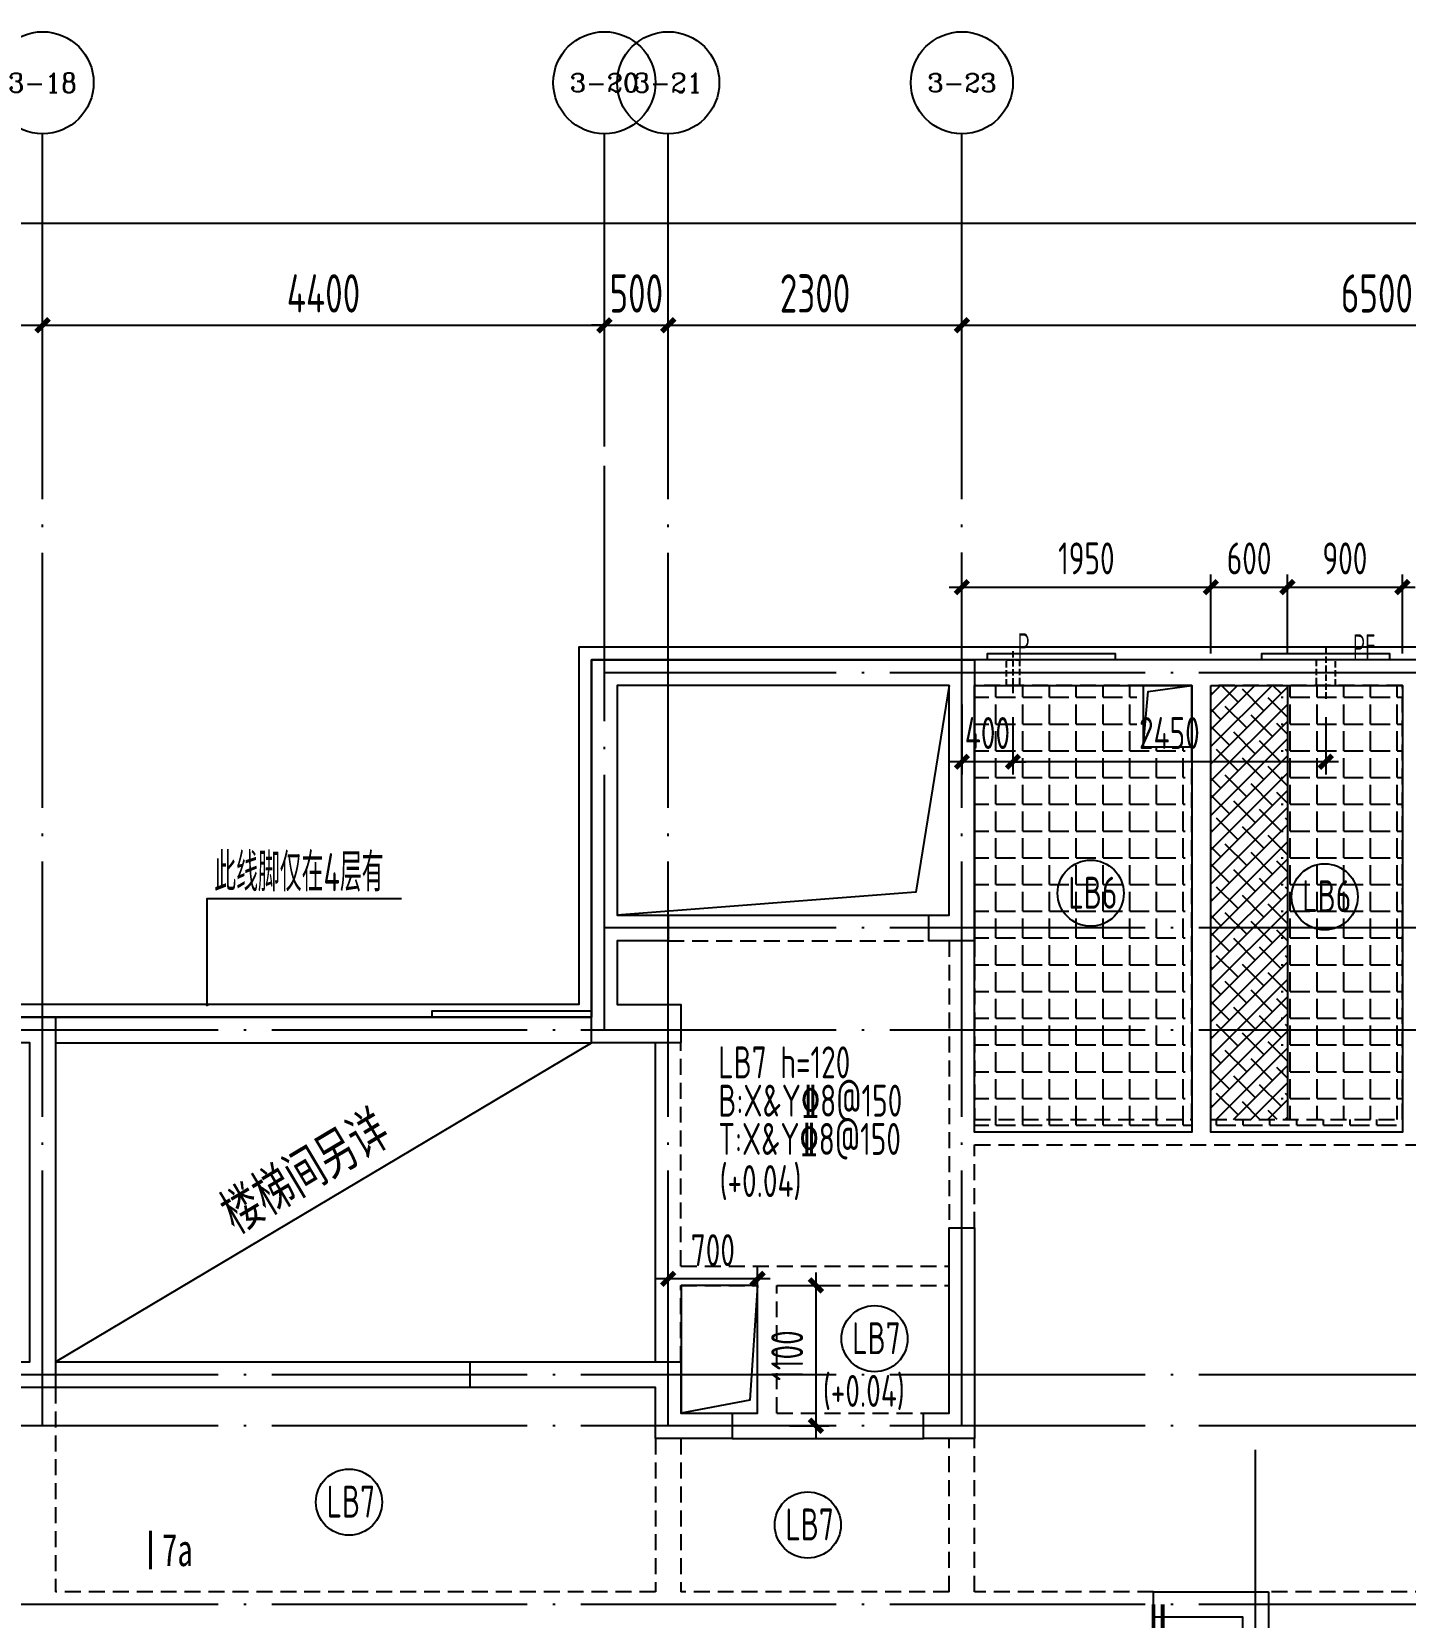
# Model space of a CAD drawing. Extents: x -173820 to 521180, y -715739 to 158231.
# Drawn here: x 25970 to 36728, y 21781 to 34202 of the extents above; entities that cross this region are included whole.
import ezdxf
from ezdxf.enums import TextEntityAlignment as Align

# ---------------------------------------------------------------- set-up
doc = ezdxf.new("R2010")
doc.units = 0
doc.header["$LTSCALE"] = 1000
for name, pattern in [('DASH', [0.35, 0.25, -0.1]), ('DOTE', [2.42, 2, -0.2, 0.02, -0.2]), ('HIDDEN2', [0.1875, 0.125, -0.0625])]:
    doc.linetypes.add(name, pattern=pattern)
for name, color, linetype in [('A-外装饰线脚', 7, 'Continuous'), ('A-线脚看线', 9, 'Continuous'), ('A-设备穿墙洞', 161, 'Continuous'), ('AXIS', 1, 'DOTE'), ('AXIS_TEXT', 7, 'Continuous'), ('DIM', 3, 'Continuous'), ('DIM1', 3, 'Continuous'), ('JG1', 3, 'Continuous'), ('填充', 8, 'Continuous'), ('墙', 6, 'Continuous'), ('挑板', 3, 'Continuous'), ('板筋', 6, 'Continuous'), ('梁', 4, 'HIDDEN2'), ('模板线', 3, 'Continuous'), ('洞口', 5, 'Continuous'), ('钢筋_文字', 7, 'Continuous'), ('钢筋长度标注', 7, 'Continuous')]:
    doc.layers.add(name, color=color, linetype=linetype)
doc.styles.add('_TCH_AXIS', font='COMPLEX', dxfattribs={"bigfont": 'GBCBIG'})
doc.styles.add('COMPLEX', font='COMPLEX')
doc.styles.add('TSSD_BOLD', font='tssdeng2.shx', dxfattribs={"width": 0.7, "height": 250, "bigfont": 'CHINA.shx'})
doc.styles.add('TSSD_Dimension', font='tssdeng.shx', dxfattribs={"width": 0.7, "bigfont": 'Hztxt.shx'})
doc.styles.add('zzt', font='tssdeng.shx', dxfattribs={"width": 0.7, "height": 300, "bigfont": 'tssdchn.shx'})
doc.styles.add('钢筋', font='tssdeng.shx', dxfattribs={"width": 0.7, "height": 250, "bigfont": 'tssdchn.shx'})
doc.styles.add('黑体', font='simhei.ttf', dxfattribs={"width": 0.8})
doc.dimstyles.new('DIM_1_100', dxfattribs={"dimtxt": 300, "dimasz": 100, "dimexe": 200, "dimexo": 50, "dimgap": 100, "dimtad": 1, "dimdec": 0, "dimzin": 0, "dimdsep": 46, "dimtxsty": 'zzt', "dimblk": 'ARCHTICK', "dimcen": 0, "dimclrt": 7, "dimadec": 0, "dimazin": 0, "dimtfac": 1, "dimtdec": 0, "dimtix": 1, "dimtmove": 2, "dimatfit": 0, "dimldrblk": 'ARCHTICK', "dimfxl": 0, "dimtolj": 1, "dimarcsym": 0})
doc.dimstyles.new('TSSD_100_100', dxfattribs={"dimtxt": 250, "dimasz": 100, "dimexe": 100, "dimexo": 250, "dimgap": 100, "dimtad": 1, "dimdec": 0, "dimzin": 0, "dimdsep": 46, "dimtxsty": 'TSSD_Dimension', "dimblk": 'ARCHTICK', "dimcen": 0, "dimdle": 100, "dimclrd": 3, "dimclre": 3, "dimclrt": 7, "dimadec": 0, "dimazin": 0, "dimtfac": 1, "dimtdec": 0, "dimtix": 1, "dimtmove": 2, "dimatfit": 3, "dimfxl": 0, "dimtolj": 1, "dimtzin": 0, "dimarcsym": 0})
pattern_1 = [(0, (-5244.65, 9080.82), (0, 209.55), [152.4, -57.15]), (90, (-5244.65, 9080.82), (-209.55, 1e-14), [152.4, -57.15])]

# ---------------------------------------------------------------- blocks, each defined once
blk = doc.blocks.new('_ArchTick')
at = {"color": 4, "linetype": 'ByBlock', "const_width": 0.4}
blk.add_lwpolyline([(-0.5, -0.5), (0.5, 0.5)], dxfattribs=at)
blk = doc.blocks.new('*D1858')
at = {"layer": 'Defpoints', "color": 0}
for p in [(35205, 29851), (33255, 29081), (35205, 29081)]:
    blk.add_point(p, dxfattribs=at)
at = {"layer": 'DIM', "color": 3, "lineweight": -2}
for p, q in [((33255, 29331), (33255, 29951)), ((35205, 29331), (35205, 29951)), ((33155, 29851), (35305, 29851))]:
    blk.add_line(p, q, dxfattribs=at)
at = {"layer": 'DIM', "color": 3, "lineweight": -2, "xscale": 100, "yscale": 100, "zscale": 100, "rotation": 180}
blk.add_blockref('_ArchTick', (33255, 29851), dxfattribs=at)
at = {"layer": 'DIM', "color": 3, "lineweight": -2, "xscale": 100, "yscale": 100, "zscale": 100}
blk.add_blockref('_ArchTick', (35205, 29851), dxfattribs=at)
at = {"layer": 'DIM', "color": 7, "insert": (34230, 30076), "char_height": 250, "attachment_point": 5, "style": 'TSSD_Dimension'}
blk.add_mtext('\\A1;1950', dxfattribs=at)
blk = doc.blocks.new('*D1859')
at = {"layer": 'Defpoints', "color": 0}
for p in [(35805, 29851), (35205, 29081), (35805, 29081)]:
    blk.add_point(p, dxfattribs=at)
at = {"layer": 'DIM', "color": 3, "lineweight": -2}
for p, q in [((35205, 29331), (35205, 29951)), ((35805, 29331), (35805, 29951)), ((35105, 29851), (35905, 29851))]:
    blk.add_line(p, q, dxfattribs=at)
at = {"layer": 'DIM', "color": 3, "lineweight": -2, "xscale": 100, "yscale": 100, "zscale": 100, "rotation": 180}
blk.add_blockref('_ArchTick', (35205, 29851), dxfattribs=at)
at = {"layer": 'DIM', "color": 3, "lineweight": -2, "xscale": 100, "yscale": 100, "zscale": 100}
blk.add_blockref('_ArchTick', (35805, 29851), dxfattribs=at)
at = {"layer": 'DIM', "color": 7, "insert": (35505, 30076), "char_height": 250, "attachment_point": 5, "style": 'TSSD_Dimension'}
blk.add_mtext('\\A1;600', dxfattribs=at)
blk = doc.blocks.new('*D1860')
at = {"layer": 'Defpoints', "color": 0}
for p in [(36705, 29851), (35805, 29081), (36705, 29081)]:
    blk.add_point(p, dxfattribs=at)
at = {"layer": 'DIM', "color": 3, "lineweight": -2}
for p, q in [((35805, 29331), (35805, 29951)), ((36705, 29331), (36705, 29951)), ((35705, 29851), (36805, 29851))]:
    blk.add_line(p, q, dxfattribs=at)
at = {"layer": 'DIM', "color": 3, "lineweight": -2, "xscale": 100, "yscale": 100, "zscale": 100, "rotation": 180}
blk.add_blockref('_ArchTick', (35805, 29851), dxfattribs=at)
at = {"layer": 'DIM', "color": 3, "lineweight": -2, "xscale": 100, "yscale": 100, "zscale": 100}
blk.add_blockref('_ArchTick', (36705, 29851), dxfattribs=at)
at = {"layer": 'DIM', "color": 7, "insert": (36255, 30076), "char_height": 250, "attachment_point": 5, "style": 'TSSD_Dimension'}
blk.add_mtext('\\A1;900', dxfattribs=at)
blk = doc.blocks.new('$1901069')
at = {"layer": '模板线', "color": 4, "const_width": 22.7}
for points in [[(0, 1177), (0, 874)], [(32, 302), (32, 0)]]:
    blk.add_lwpolyline(points, dxfattribs=at)
at = {"layer": '模板线', "color": 0, "style": '黑体', "width": 0.7}
for p in [(211, 1026), (243, 138)]:
    blk.add_text('7a', height=252, dxfattribs=at).set_placement(p, align=Align.MIDDLE_CENTER)
blk = doc.blocks.new('*D1823')
at = {"layer": 'Defpoints', "color": 0}
for p in [(31655, 24381, 0), (31655, 23281), (32112, 23281)]:
    blk.add_point(p, dxfattribs=at)
at = {"layer": 'DIM', "color": 3, "lineweight": -2}
for p, q in [((32112, 24481), (32112, 23181)), ((31905, 24381), (32212, 24381)), ((31905, 23281), (32212, 23281))]:
    blk.add_line(p, q, dxfattribs=at)
at = {"layer": 'DIM', "color": 3, "lineweight": -2, "xscale": 100, "yscale": 100, "zscale": 100}
for p, rotation in [((32112, 24381), 90), ((32112, 23281), 270)]:
    blk.add_blockref('_ArchTick', p, dxfattribs=dict(at, rotation=rotation))
at = {"layer": 'DIM', "color": 7, "insert": (31887, 23831), "char_height": 250, "attachment_point": 5, "rotation": 90, "style": 'TSSD_Dimension'}
blk.add_mtext('\\A1;1100', dxfattribs=at)
blk = doc.blocks.new('*D1824')
at = {"layer": 'Defpoints', "color": 0}
for p in [(30955, 24432), (30955, 23876), (31655, 23876, 0)]:
    blk.add_point(p, dxfattribs=at)
at = {"layer": 'DIM', "color": 3, "lineweight": -2}
for p, q in [((30955, 24126), (30955, 24532)), ((31655, 24126), (31655, 24532)), ((31755, 24432), (30855, 24432))]:
    blk.add_line(p, q, dxfattribs=at)
at = {"layer": 'DIM', "color": 3, "lineweight": -2, "xscale": 100, "yscale": 100, "zscale": 100, "rotation": 180}
blk.add_blockref('_ArchTick', (30955, 24432), dxfattribs=at)
at = {"layer": 'DIM', "color": 3, "lineweight": -2, "xscale": 100, "yscale": 100, "zscale": 100}
blk.add_blockref('_ArchTick', (31655, 24432), dxfattribs=at)
at = {"layer": 'DIM', "color": 7, "insert": (31305, 24657), "char_height": 250, "attachment_point": 5, "style": 'TSSD_Dimension'}
blk.add_mtext('\\A1;700', dxfattribs=at)
blk = doc.blocks.new('$1642317')
at = {"layer": '洞口', "elevation": 0}
blk.add_lwpolyline([(39820, 13470), (40200, 13470), (40200, 13950), (39820, 13950)], close=True, dxfattribs=at)
blk.add_lwpolyline([(39820, 13470), (39858, 13902), (40200, 13950)], dxfattribs=at)
blk = doc.blocks.new('*D422')
at = {"layer": 'Defpoints', "color": 0}
for p in [(31300, 22821), (26400, 21871), (31300, 21871)]:
    blk.add_point(p, dxfattribs=at)
at = {"layer": 'DIM1', "color": 0, "lineweight": -2}
for p, q in [((26400, 21921), (26400, 23021)), ((31300, 21921), (31300, 23021)), ((26400, 22821), (31300, 22821))]:
    blk.add_line(p, q, dxfattribs=at)
at = {"layer": 'DIM1', "color": 0, "lineweight": -2, "xscale": 100, "yscale": 100, "zscale": 100, "rotation": 180}
blk.add_blockref('_ArchTick', (26400, 22821), dxfattribs=at)
at = {"layer": 'DIM1', "color": 0, "lineweight": -2, "xscale": 100, "yscale": 100, "zscale": 100}
blk.add_blockref('_ArchTick', (31300, 22821), dxfattribs=at)
at = {"layer": 'DIM1', "color": 7, "insert": (28850, 23071), "char_height": 300, "attachment_point": 5, "style": 'zzt'}
blk.add_mtext('\\A1;4900', dxfattribs=at)
blk = doc.blocks.new('*D423')
at = {"layer": 'Defpoints', "color": 0}
for p in [(35700, 22821), (31300, 21871), (35700, 21871)]:
    blk.add_point(p, dxfattribs=at)
at = {"layer": 'DIM1', "color": 0, "lineweight": -2}
for p, q in [((31300, 21921), (31300, 23021)), ((35700, 21921), (35700, 23021)), ((31300, 22821), (35700, 22821))]:
    blk.add_line(p, q, dxfattribs=at)
at = {"layer": 'DIM1', "color": 0, "lineweight": -2, "xscale": 100, "yscale": 100, "zscale": 100, "rotation": 180}
blk.add_blockref('_ArchTick', (31300, 22821), dxfattribs=at)
at = {"layer": 'DIM1', "color": 0, "lineweight": -2, "xscale": 100, "yscale": 100, "zscale": 100}
blk.add_blockref('_ArchTick', (35700, 22821), dxfattribs=at)
at = {"layer": 'DIM1', "color": 7, "insert": (33500, 23071), "char_height": 300, "attachment_point": 5, "style": 'zzt'}
blk.add_mtext('\\A1;4400', dxfattribs=at)
blk = doc.blocks.new('*D424')
at = {"layer": 'Defpoints', "color": 0}
for p in [(36200, 22821), (35700, 21871), (36200, 21871)]:
    blk.add_point(p, dxfattribs=at)
at = {"layer": 'DIM1', "color": 0, "lineweight": -2}
for p, q in [((35700, 21921), (35700, 23021)), ((36200, 21921), (36200, 23021)), ((35700, 22821), (35600, 22821)), ((35700, 22821), (36200, 22821)), ((36200, 22821), (36300, 22821))]:
    blk.add_line(p, q, dxfattribs=at)
at = {"layer": 'DIM1', "color": 0, "lineweight": -2, "xscale": 100, "yscale": 100, "zscale": 100}
blk.add_blockref('_ArchTick', (35700, 22821), dxfattribs=at)
at = {"layer": 'DIM1', "color": 0, "lineweight": -2, "xscale": 100, "yscale": 100, "zscale": 100, "rotation": 180}
blk.add_blockref('_ArchTick', (36200, 22821), dxfattribs=at)
at = {"layer": 'DIM1', "color": 7, "insert": (35950, 23071), "char_height": 300, "attachment_point": 5, "style": 'zzt'}
blk.add_mtext('\\A1;500', dxfattribs=at)
blk = doc.blocks.new('*D425')
at = {"layer": 'Defpoints', "color": 0}
for p in [(38500, 22821), (36200, 21871), (38500, 21871)]:
    blk.add_point(p, dxfattribs=at)
at = {"layer": 'DIM1', "color": 0, "lineweight": -2}
for p, q in [((36200, 21921), (36200, 23021)), ((38500, 21921), (38500, 23021)), ((36200, 22821), (38500, 22821))]:
    blk.add_line(p, q, dxfattribs=at)
at = {"layer": 'DIM1', "color": 0, "lineweight": -2, "xscale": 100, "yscale": 100, "zscale": 100, "rotation": 180}
blk.add_blockref('_ArchTick', (36200, 22821), dxfattribs=at)
at = {"layer": 'DIM1', "color": 0, "lineweight": -2, "xscale": 100, "yscale": 100, "zscale": 100}
blk.add_blockref('_ArchTick', (38500, 22821), dxfattribs=at)
at = {"layer": 'DIM1', "color": 7, "insert": (37350, 23071), "char_height": 300, "attachment_point": 5, "style": 'zzt'}
blk.add_mtext('\\A1;2300', dxfattribs=at)
blk = doc.blocks.new('*D426')
at = {"layer": 'Defpoints', "color": 0}
for p in [(45000, 22821), (38500, 21871), (45000, 21871)]:
    blk.add_point(p, dxfattribs=at)
at = {"layer": 'DIM1', "color": 0, "lineweight": -2}
for p, q in [((38500, 21921), (38500, 23021)), ((45000, 21921), (45000, 23021)), ((38500, 22821), (45000, 22821))]:
    blk.add_line(p, q, dxfattribs=at)
at = {"layer": 'DIM1', "color": 0, "lineweight": -2, "xscale": 100, "yscale": 100, "zscale": 100, "rotation": 180}
blk.add_blockref('_ArchTick', (38500, 22821), dxfattribs=at)
at = {"layer": 'DIM1', "color": 0, "lineweight": -2, "xscale": 100, "yscale": 100, "zscale": 100}
blk.add_blockref('_ArchTick', (45000, 22821), dxfattribs=at)
at = {"layer": 'DIM1', "color": 7, "insert": (41750, 23071), "char_height": 300, "attachment_point": 5, "style": 'zzt'}
blk.add_mtext('\\A1;6500', dxfattribs=at)
blk = doc.blocks.new('*D429')
at = {"layer": 'Defpoints', "color": 0}
for p in [(48000, 23621), (0, 21871), (48000, 21871)]:
    blk.add_point(p, dxfattribs=at)
at = {"layer": 'DIM1', "color": 0, "lineweight": -2}
for p, q in [((0, 21921), (0, 23821)), ((48000, 21921), (48000, 23821)), ((0, 23621), (48000, 23621))]:
    blk.add_line(p, q, dxfattribs=at)
at = {"layer": 'DIM1', "color": 0, "lineweight": -2, "xscale": 100, "yscale": 100, "zscale": 100, "rotation": 180}
blk.add_blockref('_ArchTick', (0, 23621), dxfattribs=at)
at = {"layer": 'DIM1', "color": 0, "lineweight": -2, "xscale": 100, "yscale": 100, "zscale": 100}
blk.add_blockref('_ArchTick', (48000, 23621), dxfattribs=at)
at = {"layer": 'DIM1', "color": 7, "insert": (24000, 23871), "char_height": 300, "attachment_point": 5, "style": 'zzt'}
blk.add_mtext('\\A1;48000', dxfattribs=at)
blk = doc.blocks.new('_AXISO')
at = {"color": 3}
blk.add_circle((0, 0), 0.5, dxfattribs=at)
at = {"layer": 'AXIS_TEXT', "color": 3, "style": 'COMPLEX', "width": 1.041667}
blk.add_attdef('A', text='', height=0.56, dxfattribs=at).set_placement((-0.25, -0.28), (0.25, -0.28), align=Align.FIT)
blk = doc.blocks.new('$1466424')
at = {"layer": '板筋', "const_width": 30}
for points in [[(40100, 10404), (40100, 14504)], [(40172, 10404), (40172, 14504)]]:
    blk.add_lwpolyline(points, dxfattribs=at)
at = {"layer": '钢筋_文字'}
for centre in [(39609, 20076, 0), (41441, 20048, 0), (37916, 16586, 0), (33800, 15306, 0), (37393, 15127, 0)]:
    blk.add_circle(centre, 259, dxfattribs=at)
at = {"layer": '钢筋_文字', "style": 'TSSD_BOLD', "width": 0.7}
for s, p in [('LB6', (39434, 19955, 0)), ('LB6', (41266, 19928, 0)), ('LB7', (37741, 16465, 0)), ('LB7', (33625, 15185, 0)), ('LB7', (37218, 15006, 0))]:
    blk.add_text(s, height=250, dxfattribs=at).set_placement(p)
at = {"layer": '钢筋_文字', "color": 7, "linetype": 'Continuous', "width": 0.7}
for s, style, p in [('LB7 h=120', 'TSSD_BOLD', (36692, 18626, 0)), ('B:X&Y%%1328@150', '钢筋', (36692, 18326, 0)), ('T:X&Y%%1328@150', '钢筋', (36692, 18026, 0)), ('(+0.04)', '钢筋', (36702, 17696, 0)), ('(+0.04)', '钢筋', (37511, 16052, 0))]:
    blk.add_text(s, height=250, dxfattribs=dict(at, style=style)).set_placement(p)
blk = doc.blocks.new('$133032')
at = {"layer": '挑板'}
blk.add_lwpolyline([(45800, 22000), (35700, 22000), (35700, 19200), (24100, 19200), (24100, 16100), (22300, 16100), (22300, 16300), (21700, 16300), (21700, 16100), (11800, 16100)], dxfattribs=at)
blk = doc.blocks.new('$1413619')
at = {"layer": 'A-线脚看线', "color": 5, "elevation": 0}
for points in [[(38850, 21950), (38850, 22000), (39850, 22000), (39850, 21950)], [(41000, 21950), (41000, 22000), (42000, 22000), (42000, 21950)], [(34500, 19150), (34500, 19200), (35750, 19200)]]:
    blk.add_lwpolyline(points, dxfattribs=at)
blk = doc.blocks.new('*D11689')
at = {"layer": 'Defpoints', "color": 0}
for p in [(39900, 20548, 0), (42350, 20548, 0), (39900, 19950)]:
    blk.add_point(p, dxfattribs=at)
at = {"layer": 'DIM1', "color": 3, "lineweight": -2}
for p, q in [((39900, 20298), (39900, 19850)), ((42350, 20298), (42350, 19850)), ((42450, 19950), (39800, 19950))]:
    blk.add_line(p, q, dxfattribs=at)
at = {"layer": 'DIM1', "color": 3, "lineweight": -2, "xscale": 100, "yscale": 100, "zscale": 100, "rotation": 180}
blk.add_blockref('_ArchTick', (39900, 19950), dxfattribs=at)
at = {"layer": 'DIM1', "color": 3, "lineweight": -2, "xscale": 100, "yscale": 100, "zscale": 100}
blk.add_blockref('_ArchTick', (42350, 19950), dxfattribs=at)
at = {"layer": 'DIM1', "color": 7, "insert": (41125, 20175), "char_height": 250, "attachment_point": 5, "style": 'TSSD_Dimension'}
blk.add_mtext('\\A1;2450', dxfattribs=at)
blk = doc.blocks.new('*D11690')
at = {"layer": 'Defpoints', "color": 0}
for p in [(39500, 20648), (39900, 20548, 0), (39500, 19950)]:
    blk.add_point(p, dxfattribs=at)
at = {"layer": 'DIM1', "color": 3, "lineweight": -2}
for p, q in [((39500, 20398), (39500, 19850)), ((39900, 20298), (39900, 19850)), ((39500, 19950), (39400, 19950)), ((39900, 19950), (39500, 19950)), ((39900, 19950), (40000, 19950))]:
    blk.add_line(p, q, dxfattribs=at)
at = {"layer": 'DIM1', "color": 3, "lineweight": -2, "xscale": 100, "yscale": 100, "zscale": 100}
blk.add_blockref('_ArchTick', (39500, 19950), dxfattribs=at)
at = {"layer": 'DIM1', "color": 3, "lineweight": -2, "xscale": 100, "yscale": 100, "zscale": 100, "rotation": 180}
blk.add_blockref('_ArchTick', (39900, 19950), dxfattribs=at)
at = {"layer": 'DIM1', "color": 7, "insert": (39700, 20175), "char_height": 250, "attachment_point": 5, "style": 'TSSD_Dimension'}
blk.add_mtext('\\A1;400', dxfattribs=at)
blk = doc.blocks.new('$1783196')
at = {"layer": 'AXIS'}
for p, q in [((36534.9, 20188.3), (36534.9, 27859.5)), ((40934.9, 23288.3), (40934.9, 27859.5)), ((41434.9, 20188.3), (41434.9, 27859.5)), ((43734.9, 20188.4), (43734.9, 27859.5)), ((54849.9, 26088.3), (40934.9, 26088.3)), ((54849.9, 24088.3), (40934.9, 24088.3)), ((54849.9, 23288.3), (29334.9, 23288.3)), ((54849.9, 20588.3), (27334.9, 20588.3)), ((54849.9, 20188.3), (4360, 20188.3)), ((46034.9, 3480), (46034.9, 20188.3)), ((54849.9, 18788.3), (27334.9, 18788.3))]:
    blk.add_line(p, q, dxfattribs=at)
at = {"layer": 'DIM1'}
for p, q in [((36534.9, 27859.5), (36534.9, 30309.5)), ((40934.9, 27859.5), (40934.9, 30309.5)), ((41434.9, 27859.5), (41434.9, 30309.5)), ((43734.9, 27859.5), (43734.9, 30309.5))]:
    blk.add_line(p, q, dxfattribs=at)
ref = blk.add_blockref('_AXISO', (36534.9, 30709.5), dxfattribs=dict(at, xscale=800, yscale=800, zscale=800))
ref.add_attrib('A', '3-18', dxfattribs={"layer": 'AXIS_TEXT', "height": 152.88, "style": '_TCH_AXIS'}).set_placement((36265.5, 30633.1), (36804.2, 30633.1), align=Align.FIT)
ref = blk.add_blockref('_AXISO', (40934.9, 30709.5), dxfattribs=dict(at, xscale=800, yscale=800, zscale=800))
ref.add_attrib('A', '3-20', dxfattribs={"layer": 'AXIS_TEXT', "height": 143.86, "style": '_TCH_AXIS'}).set_placement((40664.3, 30637.6), (41205.5, 30637.6), align=Align.FIT)
ref = blk.add_blockref('_AXISO', (41434.9, 30709.5), dxfattribs=dict(at, xscale=800, yscale=800, zscale=800))
ref.add_attrib('A', '3-21', dxfattribs={"layer": 'AXIS_TEXT', "height": 152.88, "style": '_TCH_AXIS'}).set_placement((41165.5, 30633.1), (41704.2, 30633.1), align=Align.FIT)
ref = blk.add_blockref('_AXISO', (43734.9, 30709.5), dxfattribs=dict(at, xscale=800, yscale=800, zscale=800))
ref.add_attrib('A', '3-23', dxfattribs={"layer": 'AXIS_TEXT', "height": 143.86, "style": '_TCH_AXIS'}).set_placement((43464.3, 30637.6), (44005.5, 30637.6), align=Align.FIT)
for p1, p2, distance, picture, middle in [((5234.9, 27859.5), (53234.9, 27859.5), 1750, '*D429', (29234.9, 29859.5)), ((31634.9, 27859.5), (36534.9, 27859.5), 950, '*D422', (34084.9, 29059.5)), ((36534.9, 27859.5), (40934.9, 27859.5), 950, '*D423', (38734.9, 29059.5)), ((40934.9, 27859.5), (41434.9, 27859.5), 950, '*D424', (41184.9, 29059.5)), ((41434.9, 27859.5), (43734.9, 27859.5), 950, '*D425', (42584.9, 29059.5)), ((43734.9, 27859.5), (50234.9, 27859.5), 950, '*D426', (46984.9, 29059.5))]:
    dim = blk.add_aligned_dim(p1=p1, p2=p2, distance=distance, dimstyle='DIM_1_100', dxfattribs=at)
    dim.commit()
    dim.dimension.update_dxf_attribs({"geometry": picture, "text_midpoint": middle, "insert": (5234.9, 5988.3)})
blk = doc.blocks.new('$1186913')
at = {"layer": 'A-设备穿墙洞', "linetype": 'DASH', "ltscale": 0.2}
for points in [[(39850.2, 20747.9), (39950.2, 20747.9), (39950.2, 20547.9), (39850.2, 20547.9)], [(42425.2, 20747.9), (42275.2, 20747.9), (42275.2, 20547.9), (42425.2, 20547.9)]]:
    blk.add_lwpolyline(points, close=True, dxfattribs=at)
for points in [[(39900.2, 20816), (39900.2, 20480.8)], [(42350.2, 20843.9), (42350.2, 20443.3)]]:
    blk.add_lwpolyline(points, dxfattribs=at)
at = {"layer": 'A-设备穿墙洞', "color": 7, "linetype": 'DASH', "ltscale": 0.2, "style": 'zzt', "width": 0.6}
for s, p in [('P', (39936.4, 20757.1)), ('PF', (42563.5, 20747.8))]:
    blk.add_text(s, height=200, dxfattribs=at).set_placement(p)
at = {"layer": 'DIM1'}
for base, p1, p2, picture, middle in [((39500.2, 19949.5, 0), (39900.2, 20547.9), (39500.2, 20647.9, 0), '*D11690', (39700.2, 20174.5, 0)), ((39900.2, 19949.5, 0), (42350.2, 20547.9), (39900.2, 20547.9), '*D11689', (41125.2, 20174.5, 0))]:
    dim = blk.add_linear_dim(base=base, p1=p1, p2=p2, dimstyle='TSSD_100_100', dxfattribs=at)
    dim.commit()
    dim.dimension.update_dxf_attribs({"geometry": picture, "text_midpoint": middle})

msp = doc.modelspace()

# ---------------------------------------------------------------- hatches: boundary and pattern name
at = {"layer": 'JG1'}
h = msp.add_hatch(dxfattribs=at)
h.set_pattern_fill('ANSI38,_O', color=8, scale=30)
h.set_pattern_definition([(45, (-5194.65, 9080.82), (-67.35192, 67.35192), []), (135, (-5194.65, 9080.82), (-202.05576, 67.35192), [238.125, -142.875])])
h.paths.add_polyline_path([(35205.3, 25680.8), (35805.3, 25680.8), (35805.3, 29080.8), (35205.3, 29080.8)])
at = {"layer": '填充', "linetype": 'Continuous'}
h = msp.add_hatch(dxfattribs=at)
h.set_pattern_fill('ANGLE', color=256, scale=30, style=0)
h.set_pattern_definition(pattern_1)
h.paths.add_polyline_path([(35004.3, 28600.8), (34624.3, 28600.8), (34624.3, 29080.8), (33355.3, 29080.8), (33355.3, 27080.8), (33355.3, 25680.8), (35004.3, 25680.8)])
h = msp.add_hatch(dxfattribs=at)
h.set_pattern_fill('ANGLE', color=256, scale=30, style=0)
h.set_pattern_definition(pattern_1)
h.paths.add_polyline_path([(36705.3, 29080.8), (35755.3, 29080.8), (35755.3, 25680.8), (36705.3, 25680.8)])
h = msp.add_hatch(dxfattribs=at)
h.set_pattern_fill('ANGLE', color=256, scale=30, style=0)
h.set_pattern_definition(pattern_1)
h.paths.add_polyline_path([(33355.3, 25680.8), (33355.3, 25580.8), (35055.3, 25580.8), (35055.3, 25680.8)])
h = msp.add_hatch(dxfattribs=at)
h.set_pattern_fill('ANGLE', color=256, scale=30, style=0)
h.set_pattern_definition([(0, (-5194.65, 9080.82), (0, 209.55), [152.4, -57.15]), (90, (-5194.65, 9080.82), (-209.55, 1e-14), [152.4, -57.15])])
h.paths.add_polyline_path([(35205.3, 25680.8), (35205.3, 25580.8), (36705.3, 25580.8), (36705.3, 25680.8)])

# ---------------------------------------------------------------- linework, layer by layer
at = {"layer": 'A-外装饰线脚', "color": 23, "elevation": 0}
msp.add_lwpolyline([(35805.3, 7180.8), (39955.3, 7180.8), (39955.3, 7280.8), (42955.3, 7280.8), (42955.3, 7880.8), (43655.3, 7880.8), (43655.3, 14580.8), (42955.3, 14580.8), (42955.3, 17880.8), (38755.3, 17880.8), (38755.3, 18580.8), (41655.3, 18580.8), (41655.3, 22080.8), (41255.3, 22080.8), (41255.3, 28480.8), (40555.3, 28480.8), (40555.3, 29380.8), (30255.3, 29380.8), (30255.3, 26580.8), (18655.3, 26580.8), (18655.3, 23380.8)], dxfattribs=at)
at = {"layer": '墙', "elevation": 0}
for points in [[(30855.3, 26280.8), (30855.3, 26280.8), (30355.3, 26280.8), (30355.3, 29280.8), (33355.3, 29280.8), (33355.3, 27080.8), (32995.3, 27080.8), (32995.3, 27280.8), (33155.3, 27280.8), (33155.3, 29080.8), (30555.3, 29080.8), (30555.3, 27280.8), (30955.3, 27280.8), (30955.3, 27080.8), (30555.3, 27080.8), (30555.3, 26580.8), (31055.3, 26580.8), (31055.3, 26280.8), (31055.3, 26280.8)], [(24555.3, 26480.8), (26155.3, 26480.8), (26155.3, 23580.8), (24555.3, 23580.8), (24555.3, 23780.8), (25955.3, 23780.8), (25955.3, 26280.8), (24555.3, 26280.8)], [(33355.3, 24830.8), (33355.3, 23180.8), (32955.3, 23180.8), (32955.3, 23380.8), (33155.3, 23380.8), (33155.3, 24830.8)], [(30855.3, 23180.8), (30855.3, 23580.8), (29405.3, 23580.8), (29405.3, 23780.8), (31055.3, 23780.8), (31055.3, 23380.8), (31455.3, 23380.8), (31455.3, 23180.8)], [(35655.3, 21980.8), (35655.3, 21880.8), (35655.3, 20330.8), (35455.3, 20330.8), (35455.3, 21780.8), (34755.3, 21780.8), (34755.3, 21980.8), (35455.3, 21980.8)]]:
    msp.add_lwpolyline(points, close=True, dxfattribs=at)
for points in [[(26155.3, 26280.8), (26155.3, 26280.8)], [(26155.3, 23780.8), (26155.3, 23780.8)], [(35455.3, 21980.8), (35455.3, 21980.8)]]:
    msp.add_lwpolyline(points, dxfattribs=at)
at = {"layer": '梁', "linetype": 'Continuous'}
for p, q in [((38805.3, 29280.8, 0), (33355.3, 29280.8, 0)), ((30955.3, 27280.8, 0), (32995.3, 27280.8, 0)), ((26155.3, 26480.8, 0), (30355.3, 26480.8, 0)), ((26155.3, 26280.8, 0), (30355.3, 26280.8, 0)), ((30855.3, 23780.8, 0), (30855.3, 26280.8, 0)), ((26155.3, 23780.8, 0), (29405.3, 23780.8, 0)), ((29405.3, 23580.8, 0), (26155.3, 23580.8, 0)), ((31455.3, 23180.8, 0), (32955.3, 23180.8, 0))]:
    msp.add_line(p, q, dxfattribs=at)
at = {"layer": '梁'}
for p, q in [((35055.3, 29080.8, 0), (33355.3, 29080.8, 0)), ((35055.3, 25680.8, 0), (35055.3, 29080.8, 0)), ((36705.3, 29080.8, 0), (35205.3, 29080.8, 0)), ((35205.3, 25680.8, 0), (35205.3, 29080.8, 0)), ((36705.3, 25680.8, 0), (36705.3, 29080.8, 0)), ((30955.3, 27080.8, 0), (32995.3, 27080.8, 0)), ((33155.3, 27080.8, 0), (33155.3, 24830.8, 0)), ((33355.3, 27080.8, 0), (33355.3, 25680.8, 0)), ((31055.3, 24530.8, 0), (31055.3, 26280.8, 0)), ((33355.3, 25680.8, 0), (35055.3, 25680.8, 0)), ((35205.3, 25680.8, 0), (36705.3, 25680.8, 0)), ((33355.3, 25480.8, 0), (39855.3, 25480.8, 0)), ((33355.3, 24830.8, 0), (33355.3, 25480.8, 0)), ((31055.3, 24530.8, 0), (33155.3, 24530.8, 0)), ((31055.3, 23780.8, 0), (31055.3, 24380.8, 0)), ((31055.3, 24380.8, 0), (31655.3, 24380.8, 0)), ((31655.3, 23380.8), (31655.3, 24380.8)), ((31805.3, 24380.8, 0), (33155.3, 24380.8, 0)), ((31805.3, 23380.8), (31805.3, 24380.8)), ((26155.3, 23580.8, 0), (26155.3, 21980.8, 0)), ((31455.3, 23380.8, 0), (31655.3, 23380.8, 0)), ((31805.3, 23380.8, 0), (32955.3, 23380.8, 0)), ((30855.3, 23180.8, 0), (30855.3, 21980.8, 0)), ((31055.3, 23180.8, 0), (31055.3, 21980.8, 0)), ((33155.3, 21980.8, 0), (33155.3, 23180.8, 0)), ((33355.3, 21980.8, 0), (33355.3, 23180.8, 0)), ((30855.3, 21980.8, 0), (26155.3, 21980.8, 0)), ((33155.3, 21980.8, 0), (31055.3, 21980.8, 0)), ((34755.3, 21980.8, 0), (33355.3, 21980.8, 0)), ((38805.3, 21980.8, 0), (35655.3, 21980.8, 0))]:
    msp.add_line(p, q, dxfattribs=at)
at = {"layer": '梁', "linetype": 'Continuous', "elevation": 0}
for points in [[(33355.3, 29080.8), (35055.3, 29080.8), (35055.3, 25580.8), (33355.3, 25580.8)], [(35205.3, 29080.8), (36705.3, 29080.8), (36705.3, 25580.8), (35205.3, 25580.8)]]:
    msp.add_lwpolyline(points, close=True, dxfattribs=at)
msp.add_lwpolyline([(35805.3, 29080.8), (35805.3, 25680.8)], dxfattribs=at)
at = {"layer": '洞口', "color": 5}
msp.add_line((26155.3, 23780.9, 0), (30355.2, 26280.9, 0), dxfattribs=at)
at = {"layer": '洞口', "color": 5, "elevation": 0}
msp.add_lwpolyline([(33155.2, 29080.9), (30555.2, 29080.9), (30555.2, 27280.8), (33155.2, 27280.8)], close=True, dxfattribs=at)
msp.add_lwpolyline([(33155.2, 29080.9), (32895.2, 27460.8), (30555.2, 27280.8)], dxfattribs=at)
at = {"layer": '洞口'}
msp.add_lwpolyline([(31655.3, 24380.8), (31055.5, 24380.8), (31055.5, 23380.8), (31655.3, 23380.8)], close=True, dxfattribs=at)
msp.add_lwpolyline([(31655.3, 24380.8), (31595.4, 23480.8), (31055.5, 23380.8)], dxfattribs=at)
at = {"layer": '钢筋_文字', "elevation": 0}
msp.add_lwpolyline([(28865.2, 27410.3), (27342, 27410.3), (27342, 26576.9)], dxfattribs=at)
at = {"layer": '钢筋_文字', "const_width": 13.3, "elevation": 0}
msp.add_lwpolyline([(27344.2, 26587.1, 1), (27344.2, 26573.8, 1)], format="xyb", close=True, dxfattribs=at)

# ---------------------------------------------------------------- block references
at = {"layer": 'A-设备穿墙洞'}
msp.add_blockref('$1186913', (-6244.8, 8533), dxfattribs=at)
at = {"layer": '填充', "linetype": 'Continuous'}
msp.add_blockref('$1783196', (-10479.5, 3092.5, 0), dxfattribs=at)
at = {"layer": '挑板'}
for name, p in [('$133032', (-5344.7, 7280.8, 0)), ('$1413619', (-5394.7, 7330.8))]:
    msp.add_blockref(name, p, dxfattribs=at)
at = {"layer": '模板线'}
msp.add_blockref('$1901069', (26900.3, 21282.5, 0), dxfattribs=at)
at = {"layer": '洞口'}
msp.add_blockref('$1642317', (-5144.7, 15130.8), dxfattribs=at)
at = {"layer": '钢筋长度标注'}
msp.add_blockref('$1466424', (-5344.7, 7377.1, 0), dxfattribs=at)

# ---------------------------------------------------------------- texts
at = {"layer": '洞口', "color": 5, "style": '黑体', "width": 0.7}
msp.add_text('楼梯间另详', height=300, rotation=30.76341, dxfattribs=at).set_placement((28229.7, 25073.8, 0), align=Align.BOTTOM_CENTER)
at = {"layer": '钢筋_文字', "style": 'zzt', "width": 0.6}
msp.add_text('此线脚仅在4层有', height=300, dxfattribs=at).set_placement((27400.2, 27467.3, 0))

# ---------------------------------------------------------------- dimensions: what is measured, and where the dimension line sits
at = {"layer": 'DIM'}
for base, p1, p2, picture, middle in [((35205.3, 29850.8, 0), (33255.3, 29080.8, 0), (35205.3, 29080.8, 0), '*D1858', (34230.3, 30075.8, 0)), ((35805.3, 29850.8, 0), (35205.3, 29080.8, 0), (35805.3, 29080.8, 0), '*D1859', (35505.3, 30075.8, 0)), ((36705.3, 29850.8, 0), (35805.3, 29080.8, 0), (36705.3, 29080.8, 0), '*D1860', (36255.3, 30075.8, 0)), ((30955.3, 24431.6, 0), (31655.3, 23876.5, 0), (30955.3, 23876.5, 0), '*D1824', (31305.3, 24656.6, 0))]:
    dim = msp.add_linear_dim(base=base, p1=p1, p2=p2, dimstyle='TSSD_100_100', dxfattribs=at)
    dim.commit()
    dim.dimension.update_dxf_attribs({"geometry": picture, "text_midpoint": middle})
dim = msp.add_linear_dim(base=(32112.3, 23280.8, 0), p1=(31655.3, 24380.8, 0), p2=(31655.3, 23280.8, 0), angle=90, dimstyle='TSSD_100_100', dxfattribs=at)
dim.commit()
dim.dimension.update_dxf_attribs({"geometry": '*D1823', "text_midpoint": (31887.3, 23830.8, 0)})

doc.saveas('drawing.dxf')
